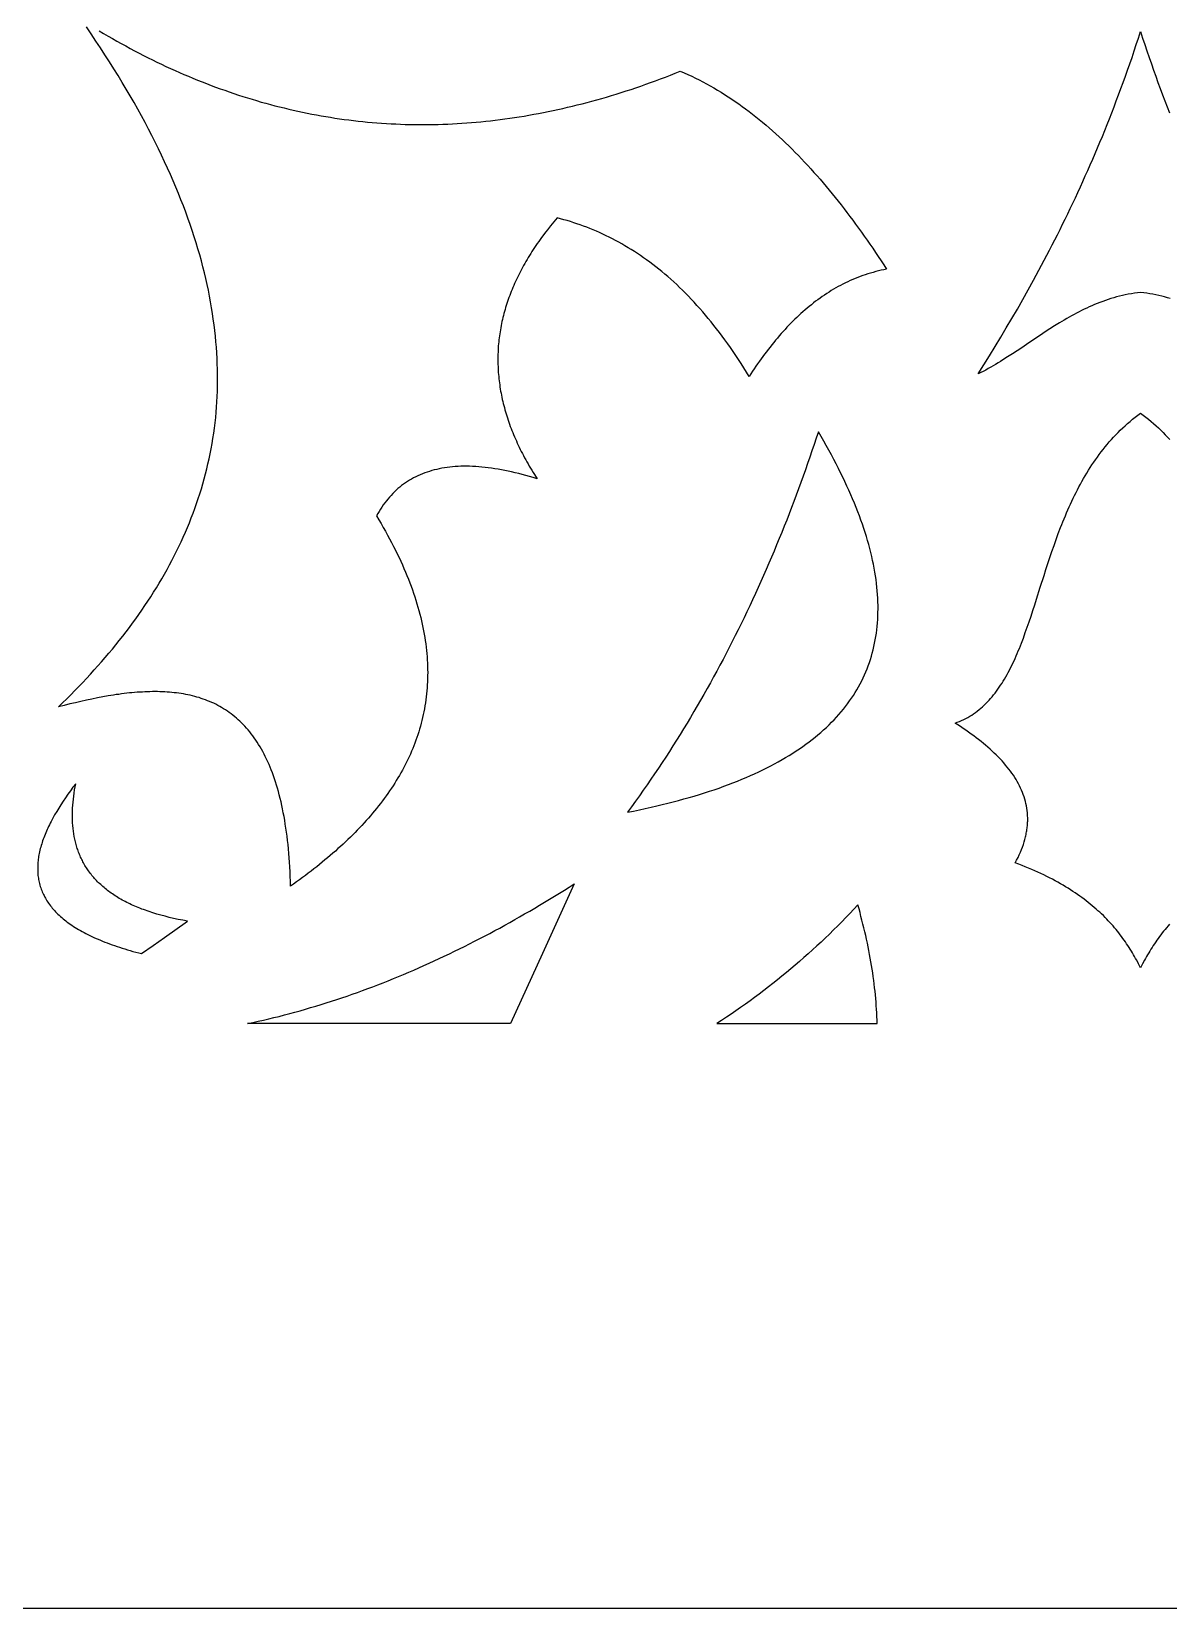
# Model space of a CAD drawing. Extents: x -4113 to -3113, y 1469 to 2469.
# Drawn here: x -3433.4 to -3316.8, y 1469.1 to 1630.8 of the extents above; entities that cross this region are included whole.
import ezdxf

# ---------------------------------------------------------------- set-up
doc = ezdxf.new("R2010")
doc.units = 0
doc.layers.add('PLAN_1', color=18, linetype='CONTINUOUS')

msp = doc.modelspace()

# ---------------------------------------------------------------- linework, layer by layer
at = {"layer": 'PLAN_1'}
for points in [[(-4113.04, 2469.07), (-3113.04, 2469.07), (-3113.04, 1469.07), (-4113.04, 1469.07)], [(-3372.3, 1550.75), (-3371.69, 1550.87), (-3371.09, 1551), (-3370.49, 1551.13), (-3369.9, 1551.26), (-3369.32, 1551.39), (-3368.75, 1551.53), (-3368.18, 1551.67), (-3367.62, 1551.81), (-3367.07, 1551.96), (-3366.53, 1552.11), (-3365.99, 1552.26), (-3365.46, 1552.41), (-3364.94, 1552.57), (-3364.43, 1552.73), (-3363.92, 1552.9), (-3363.42, 1553.06), (-3362.93, 1553.23), (-3362.45, 1553.41), (-3361.97, 1553.58), (-3361.51, 1553.76), (-3361.05, 1553.94), (-3360.59, 1554.13), (-3360.15, 1554.32), (-3359.71, 1554.51), (-3359.28, 1554.7), (-3358.85, 1554.9), (-3358.44, 1555.1), (-3358.03, 1555.3), (-3357.63, 1555.51), (-3357.23, 1555.71), (-3356.85, 1555.93), (-3356.47, 1556.14), (-3356.1, 1556.36), (-3355.73, 1556.58), (-3355.37, 1556.8), (-3355.02, 1557.03), (-3354.68, 1557.26), (-3354.35, 1557.49), (-3354.02, 1557.72), (-3353.7, 1557.96), (-3353.38, 1558.2), (-3353.08, 1558.44), (-3352.78, 1558.69), (-3352.49, 1558.94), (-3352.2, 1559.19), (-3351.92, 1559.45), (-3351.65, 1559.71), (-3351.39, 1559.97), (-3351.13, 1560.23), (-3350.89, 1560.5), (-3350.64, 1560.77), (-3350.41, 1561.04), (-3350.18, 1561.31), (-3349.96, 1561.59), (-3349.75, 1561.87), (-3349.54, 1562.16), (-3349.35, 1562.44), (-3349.15, 1562.73), (-3348.97, 1563.02), (-3348.79, 1563.32), (-3348.62, 1563.62), (-3348.46, 1563.92), (-3348.3, 1564.22), (-3348.15, 1564.53), (-3348.01, 1564.84), (-3347.88, 1565.15), (-3347.75, 1565.46), (-3347.63, 1565.78), (-3347.51, 1566.1), (-3347.4, 1566.42), (-3347.3, 1566.75), (-3347.21, 1567.08), (-3347.12, 1567.41), (-3347.04, 1567.74), (-3346.97, 1568.08), (-3346.91, 1568.42), (-3346.85, 1568.76), (-3346.79, 1569.11), (-3346.75, 1569.45), (-3346.71, 1569.8), (-3346.68, 1570.16), (-3346.65, 1570.51), (-3346.64, 1570.87), (-3346.63, 1571.23), (-3346.62, 1571.6), (-3346.62, 1571.96), (-3346.63, 1572.33), (-3346.65, 1572.71), (-3346.67, 1573.08), (-3346.7, 1573.46), (-3346.74, 1573.84), (-3346.78, 1574.22), (-3346.83, 1574.61), (-3346.89, 1575), (-3346.95, 1575.39), (-3347.02, 1575.78), (-3347.1, 1576.18), (-3347.18, 1576.58), (-3347.27, 1576.98), (-3347.37, 1577.38), (-3347.47, 1577.79), (-3347.58, 1578.2), (-3347.7, 1578.61), (-3347.82, 1579.03), (-3347.95, 1579.44), (-3348.09, 1579.86), (-3348.23, 1580.29), (-3348.38, 1580.71), (-3348.54, 1581.14), (-3348.7, 1581.57), (-3348.87, 1582.01), (-3349.05, 1582.44), (-3349.23, 1582.88), (-3349.42, 1583.32), (-3349.62, 1583.77), (-3349.82, 1584.21), (-3350.03, 1584.66), (-3350.24, 1585.11), (-3350.46, 1585.57), (-3350.69, 1586.02), (-3350.92, 1586.48), (-3351.16, 1586.94), (-3351.41, 1587.41), (-3351.67, 1587.88), (-3351.93, 1588.35), (-3352.19, 1588.82), (-3352.46, 1589.29), (-3352.74, 1589.77), (-3352.96, 1589.11), (-3353.18, 1588.46), (-3353.4, 1587.81), (-3353.62, 1587.16), (-3353.85, 1586.51), (-3354.07, 1585.86), (-3354.3, 1585.21), (-3354.54, 1584.56), (-3354.77, 1583.92), (-3355.01, 1583.27), (-3355.25, 1582.63), (-3355.5, 1581.99), (-3355.74, 1581.35), (-3355.99, 1580.71), (-3356.24, 1580.08), (-3356.5, 1579.44), (-3356.76, 1578.81), (-3357.02, 1578.17), (-3357.28, 1577.54), (-3357.55, 1576.91), (-3357.81, 1576.28), (-3358.09, 1575.66), (-3358.36, 1575.03), (-3358.64, 1574.41), (-3358.92, 1573.79), (-3359.2, 1573.17), (-3359.49, 1572.55), (-3359.78, 1571.93), (-3360.07, 1571.31), (-3360.36, 1570.7), (-3360.66, 1570.08), (-3360.96, 1569.47), (-3361.27, 1568.86), (-3361.57, 1568.25), (-3361.88, 1567.64), (-3362.2, 1567.04), (-3362.51, 1566.43), (-3362.83, 1565.83), (-3363.16, 1565.23), (-3363.48, 1564.63), (-3363.81, 1564.03), (-3364.14, 1563.44), (-3364.48, 1562.84), (-3364.82, 1562.25), (-3365.16, 1561.66), (-3365.51, 1561.07), (-3365.85, 1560.48), (-3366.21, 1559.9), (-3366.56, 1559.31), (-3366.92, 1558.73), (-3367.28, 1558.15), (-3367.65, 1557.57), (-3368.02, 1556.99), (-3368.39, 1556.41), (-3368.76, 1555.84), (-3369.14, 1555.27), (-3369.53, 1554.7), (-3369.91, 1554.13), (-3370.3, 1553.56), (-3370.7, 1553), (-3371.09, 1552.43), (-3371.49, 1551.87), (-3371.9, 1551.31)], [(-3428.89, 1553.67), (-3429.17, 1553.31), (-3429.44, 1552.95), (-3429.69, 1552.59), (-3429.94, 1552.23), (-3430.18, 1551.88), (-3430.41, 1551.52), (-3430.63, 1551.17), (-3430.84, 1550.83), (-3431.05, 1550.48), (-3431.24, 1550.14), (-3431.42, 1549.8), (-3431.5, 1549.63), (-3431.59, 1549.46), (-3431.67, 1549.29), (-3431.75, 1549.12), (-3431.82, 1548.96), (-3431.9, 1548.79), (-3431.97, 1548.63), (-3432.04, 1548.46), (-3432.1, 1548.3), (-3432.16, 1548.13), (-3432.22, 1547.97), (-3432.28, 1547.81), (-3432.33, 1547.65), (-3432.38, 1547.49), (-3432.43, 1547.33), (-3432.48, 1547.17), (-3432.52, 1547.01), (-3432.56, 1546.85), (-3432.59, 1546.69), (-3432.63, 1546.53), (-3432.66, 1546.38), (-3432.69, 1546.22), (-3432.71, 1546.07), (-3432.73, 1545.92), (-3432.75, 1545.76), (-3432.76, 1545.61), (-3432.78, 1545.46), (-3432.79, 1545.31), (-3432.79, 1545.16), (-3432.79, 1545.01), (-3432.79, 1544.86), (-3432.79, 1544.71), (-3432.78, 1544.56), (-3432.77, 1544.42), (-3432.76, 1544.27), (-3432.74, 1544.13), (-3432.72, 1543.98), (-3432.7, 1543.84), (-3432.67, 1543.7), (-3432.64, 1543.56), (-3432.6, 1543.42), (-3432.57, 1543.28), (-3432.53, 1543.14), (-3432.48, 1543), (-3432.43, 1542.86), (-3432.38, 1542.73), (-3432.33, 1542.59), (-3432.27, 1542.45), (-3432.21, 1542.32), (-3432.14, 1542.19), (-3432.07, 1542.05), (-3432, 1541.92), (-3431.93, 1541.79), (-3431.85, 1541.66), (-3431.76, 1541.53), (-3431.67, 1541.41), (-3431.58, 1541.28), (-3431.49, 1541.15), (-3431.39, 1541.03), (-3431.29, 1540.9), (-3431.18, 1540.78), (-3431.07, 1540.66), (-3430.96, 1540.54), (-3430.84, 1540.41), (-3430.72, 1540.29), (-3430.59, 1540.18), (-3430.46, 1540.06), (-3430.33, 1539.94), (-3430.19, 1539.82), (-3430.05, 1539.71), (-3429.91, 1539.6), (-3429.76, 1539.48), (-3429.6, 1539.37), (-3429.45, 1539.26), (-3429.28, 1539.15), (-3429.12, 1539.04), (-3428.95, 1538.93), (-3428.77, 1538.82), (-3428.6, 1538.72), (-3428.41, 1538.61), (-3428.23, 1538.51), (-3428.04, 1538.4), (-3427.84, 1538.3), (-3427.64, 1538.2), (-3427.44, 1538.1), (-3427.23, 1538), (-3427.02, 1537.9), (-3426.8, 1537.81), (-3426.58, 1537.71), (-3426.35, 1537.61), (-3426.13, 1537.52), (-3425.89, 1537.43), (-3425.65, 1537.34), (-3425.41, 1537.24), (-3425.16, 1537.15), (-3424.91, 1537.07), (-3424.65, 1536.98), (-3424.39, 1536.89), (-3424.13, 1536.81), (-3423.86, 1536.72), (-3423.58, 1536.64), (-3423.3, 1536.56), (-3423.02, 1536.47), (-3422.73, 1536.39), (-3422.43, 1536.32), (-3422.14, 1536.24), (-3420.96, 1537.07), (-3419.78, 1537.9), (-3417.43, 1539.58), (-3417.92, 1539.67), (-3418.39, 1539.76), (-3418.85, 1539.86), (-3419.3, 1539.96), (-3419.73, 1540.07), (-3420.16, 1540.19), (-3420.57, 1540.3), (-3420.98, 1540.43), (-3421.37, 1540.55), (-3421.56, 1540.62), (-3421.75, 1540.69), (-3421.94, 1540.76), (-3422.12, 1540.82), (-3422.3, 1540.9), (-3422.48, 1540.97), (-3422.65, 1541.04), (-3422.83, 1541.11), (-3423, 1541.19), (-3423.17, 1541.26), (-3423.33, 1541.34), (-3423.49, 1541.42), (-3423.65, 1541.5), (-3423.81, 1541.58), (-3423.97, 1541.66), (-3424.12, 1541.74), (-3424.27, 1541.83), (-3424.42, 1541.91), (-3424.56, 1542), (-3424.7, 1542.09), (-3424.84, 1542.18), (-3424.98, 1542.26), (-3425.12, 1542.36), (-3425.25, 1542.45), (-3425.38, 1542.54), (-3425.51, 1542.63), (-3425.63, 1542.73), (-3425.75, 1542.82), (-3425.88, 1542.92), (-3425.99, 1543.02), (-3426.11, 1543.12), (-3426.22, 1543.22), (-3426.33, 1543.32), (-3426.44, 1543.42), (-3426.55, 1543.52), (-3426.65, 1543.62), (-3426.75, 1543.73), (-3426.85, 1543.84), (-3426.95, 1543.94), (-3427.05, 1544.05), (-3427.14, 1544.16), (-3427.23, 1544.27), (-3427.32, 1544.38), (-3427.41, 1544.49), (-3427.49, 1544.6), (-3427.57, 1544.72), (-3427.65, 1544.83), (-3427.73, 1544.95), (-3427.8, 1545.06), (-3427.88, 1545.18), (-3427.95, 1545.3), (-3428.02, 1545.42), (-3428.09, 1545.54), (-3428.15, 1545.66), (-3428.21, 1545.78), (-3428.28, 1545.9), (-3428.33, 1546.02), (-3428.39, 1546.15), (-3428.45, 1546.27), (-3428.5, 1546.4), (-3428.55, 1546.53), (-3428.6, 1546.65), (-3428.65, 1546.78), (-3428.69, 1546.91), (-3428.73, 1547.04), (-3428.78, 1547.17), (-3428.82, 1547.3), (-3428.85, 1547.44), (-3428.89, 1547.57), (-3428.92, 1547.7), (-3428.98, 1547.97), (-3429.04, 1548.25), (-3429.09, 1548.53), (-3429.13, 1548.81), (-3429.16, 1549.09), (-3429.19, 1549.38), (-3429.21, 1549.66), (-3429.22, 1549.96), (-3429.23, 1550.25), (-3429.23, 1550.55), (-3429.22, 1550.85), (-3429.21, 1551.15), (-3429.19, 1551.46), (-3429.16, 1551.77), (-3429.13, 1552.08), (-3429.1, 1552.39), (-3429.05, 1552.71), (-3429.01, 1553.03), (-3428.95, 1553.35)], [(-3411.26, 1529.07), (-3410.72, 1529.18), (-3410.18, 1529.3), (-3409.64, 1529.43), (-3409.1, 1529.55), (-3408.56, 1529.68), (-3408.02, 1529.81), (-3407.48, 1529.95), (-3406.94, 1530.09), (-3406.41, 1530.24), (-3405.87, 1530.39), (-3405.33, 1530.54), (-3404.8, 1530.7), (-3404.26, 1530.86), (-3403.73, 1531.02), (-3403.2, 1531.19), (-3402.66, 1531.36), (-3402.13, 1531.53), (-3401.6, 1531.71), (-3401.07, 1531.89), (-3400.54, 1532.07), (-3400.01, 1532.26), (-3399.48, 1532.45), (-3398.95, 1532.65), (-3398.42, 1532.85), (-3397.9, 1533.05), (-3397.37, 1533.25), (-3396.84, 1533.46), (-3396.32, 1533.68), (-3395.79, 1533.89), (-3395.27, 1534.11), (-3394.75, 1534.33), (-3394.22, 1534.56), (-3393.7, 1534.79), (-3393.18, 1535.02), (-3392.66, 1535.25), (-3392.14, 1535.49), (-3391.62, 1535.73), (-3391.1, 1535.98), (-3390.58, 1536.23), (-3390.06, 1536.48), (-3389.54, 1536.73), (-3389.02, 1536.99), (-3388.51, 1537.25), (-3387.99, 1537.51), (-3387.47, 1537.78), (-3386.96, 1538.05), (-3386.44, 1538.32), (-3385.93, 1538.6), (-3385.42, 1538.87), (-3384.9, 1539.16), (-3384.39, 1539.44), (-3383.88, 1539.73), (-3383.37, 1540.02), (-3382.86, 1540.31), (-3382.34, 1540.61), (-3381.83, 1540.9), (-3381.32, 1541.2), (-3380.82, 1541.51), (-3380.31, 1541.82), (-3379.8, 1542.13), (-3379.29, 1542.44), (-3378.78, 1542.75), (-3378.28, 1543.07), (-3377.77, 1543.39), (-3381.04, 1536.24), (-3384.31, 1529.07)], [(-3346.72, 1529.07), (-3346.72, 1529.43), (-3346.74, 1529.8), (-3346.75, 1530.16), (-3346.77, 1530.53), (-3346.8, 1530.89), (-3346.83, 1531.26), (-3346.86, 1531.63), (-3346.89, 1532), (-3346.93, 1532.38), (-3346.97, 1532.75), (-3347.01, 1533.13), (-3347.06, 1533.5), (-3347.11, 1533.88), (-3347.17, 1534.26), (-3347.23, 1534.64), (-3347.29, 1535.02), (-3347.35, 1535.4), (-3347.42, 1535.78), (-3347.49, 1536.16), (-3347.57, 1536.55), (-3347.64, 1536.94), (-3347.72, 1537.32), (-3347.81, 1537.71), (-3347.89, 1538.1), (-3347.98, 1538.49), (-3348.07, 1538.88), (-3348.17, 1539.27), (-3348.27, 1539.67), (-3348.37, 1540.06), (-3348.47, 1540.46), (-3348.57, 1540.85), (-3348.68, 1541.25), (-3349.09, 1540.81), (-3349.5, 1540.37), (-3349.92, 1539.94), (-3350.34, 1539.52), (-3350.76, 1539.09), (-3351.18, 1538.67), (-3351.61, 1538.25), (-3352.04, 1537.84), (-3352.47, 1537.43), (-3352.9, 1537.03), (-3353.34, 1536.63), (-3353.78, 1536.23), (-3354.22, 1535.83), (-3354.67, 1535.44), (-3355.12, 1535.06), (-3355.57, 1534.68), (-3356.02, 1534.3), (-3356.48, 1533.92), (-3356.94, 1533.55), (-3357.4, 1533.18), (-3357.86, 1532.82), (-3358.33, 1532.46), (-3358.8, 1532.1), (-3359.28, 1531.75), (-3359.75, 1531.4), (-3360.23, 1531.06), (-3360.71, 1530.72), (-3361.2, 1530.38), (-3361.68, 1530.05), (-3362.17, 1529.72), (-3362.67, 1529.39), (-3363.16, 1529.07)]]:
    msp.add_lwpolyline(points, close=True, dxfattribs=at)
for points in [[(-3426.49, 1630.91), (-3426.04, 1630.64), (-3425.58, 1630.37), (-3425.13, 1630.11), (-3424.67, 1629.85), (-3424.22, 1629.6), (-3423.76, 1629.35), (-3423.3, 1629.1), (-3422.85, 1628.86), (-3422.39, 1628.62), (-3421.93, 1628.38), (-3421.47, 1628.15), (-3421.01, 1627.92), (-3420.56, 1627.7), (-3420.1, 1627.48), (-3419.64, 1627.26), (-3419.18, 1627.05), (-3418.71, 1626.84), (-3418.25, 1626.63), (-3417.79, 1626.43), (-3417.33, 1626.24), (-3416.87, 1626.04), (-3416.4, 1625.85), (-3415.94, 1625.67), (-3415.48, 1625.49), (-3415.01, 1625.31), (-3414.55, 1625.13), (-3414.08, 1624.96), (-3413.61, 1624.8), (-3413.15, 1624.63), (-3412.68, 1624.48), (-3412.21, 1624.32), (-3411.75, 1624.17), (-3411.28, 1624.02), (-3410.81, 1623.88), (-3410.34, 1623.74), (-3409.87, 1623.6), (-3409.4, 1623.47), (-3408.93, 1623.35), (-3408.46, 1623.22), (-3407.99, 1623.1), (-3407.52, 1622.99), (-3407.05, 1622.87), (-3406.58, 1622.76), (-3406.1, 1622.66), (-3405.63, 1622.56), (-3405.16, 1622.46), (-3404.68, 1622.37), (-3404.21, 1622.28), (-3403.73, 1622.19), (-3403.26, 1622.11), (-3402.78, 1622.03), (-3402.31, 1621.96), (-3401.83, 1621.89), (-3401.35, 1621.82), (-3400.88, 1621.76), (-3400.4, 1621.7), (-3399.92, 1621.65), (-3399.44, 1621.6), (-3398.96, 1621.55), (-3398.48, 1621.51), (-3398, 1621.47), (-3397.52, 1621.43), (-3397.04, 1621.4), (-3396.56, 1621.37), (-3396.08, 1621.35), (-3395.6, 1621.33), (-3395.11, 1621.31), (-3394.63, 1621.3), (-3394.15, 1621.29), (-3393.66, 1621.29), (-3393.18, 1621.29), (-3392.7, 1621.29), (-3392.21, 1621.3), (-3391.73, 1621.31), (-3391.24, 1621.32), (-3390.75, 1621.34), (-3390.27, 1621.37), (-3389.78, 1621.39), (-3389.29, 1621.42), (-3388.8, 1621.46), (-3388.31, 1621.49), (-3387.83, 1621.53), (-3387.34, 1621.58), (-3386.85, 1621.63), (-3386.36, 1621.68), (-3385.87, 1621.74), (-3385.37, 1621.8), (-3384.88, 1621.87), (-3384.39, 1621.93), (-3383.9, 1622.01), (-3383.41, 1622.08), (-3382.91, 1622.16), (-3382.42, 1622.25), (-3381.92, 1622.34), (-3381.43, 1622.43), (-3380.93, 1622.52), (-3380.44, 1622.62), (-3379.94, 1622.72), (-3379.45, 1622.83), (-3378.95, 1622.94), (-3378.45, 1623.06), (-3377.96, 1623.18), (-3377.46, 1623.3), (-3376.96, 1623.43), (-3376.46, 1623.56), (-3375.96, 1623.69), (-3375.46, 1623.83), (-3374.96, 1623.97), (-3374.46, 1624.11), (-3373.96, 1624.26), (-3373.46, 1624.42), (-3372.96, 1624.57), (-3372.45, 1624.74), (-3371.95, 1624.9), (-3371.45, 1625.07), (-3370.94, 1625.24), (-3370.44, 1625.42), (-3369.94, 1625.6), (-3369.43, 1625.78), (-3368.92, 1625.97), (-3368.42, 1626.16), (-3367.91, 1626.36), (-3367.41, 1626.56), (-3366.9, 1626.76), (-3366.51, 1626.59), (-3366.12, 1626.42), (-3365.73, 1626.24), (-3365.35, 1626.05), (-3364.97, 1625.86), (-3364.59, 1625.66), (-3364.21, 1625.46), (-3363.83, 1625.25), (-3363.46, 1625.04), (-3363.09, 1624.82), (-3362.72, 1624.6), (-3362.35, 1624.37), (-3361.99, 1624.13), (-3361.63, 1623.9), (-3361.27, 1623.65), (-3360.91, 1623.4), (-3360.55, 1623.15), (-3360.2, 1622.89), (-3359.85, 1622.62), (-3359.5, 1622.35), (-3359.15, 1622.08), (-3358.8, 1621.8), (-3358.46, 1621.52), (-3358.11, 1621.23), (-3357.77, 1620.94), (-3357.43, 1620.64), (-3357.1, 1620.34), (-3356.76, 1620.03), (-3356.43, 1619.72), (-3356.1, 1619.4), (-3355.77, 1619.09), (-3355.44, 1618.76), (-3355.11, 1618.43), (-3354.79, 1618.1), (-3354.47, 1617.77), (-3354.15, 1617.43), (-3353.83, 1617.08), (-3353.51, 1616.73), (-3353.19, 1616.38), (-3352.88, 1616.03), (-3352.56, 1615.67), (-3352.25, 1615.3), (-3351.94, 1614.94), (-3351.63, 1614.56), (-3351.33, 1614.19), (-3351.02, 1613.81), (-3350.72, 1613.43), (-3350.41, 1613.05), (-3350.11, 1612.66), (-3349.81, 1612.27), (-3349.51, 1611.87), (-3349.22, 1611.47), (-3348.92, 1611.07), (-3348.63, 1610.67), (-3348.33, 1610.26), (-3348.04, 1609.85), (-3347.75, 1609.43), (-3347.46, 1609.02), (-3347.17, 1608.6), (-3346.88, 1608.17), (-3346.6, 1607.75), (-3346.31, 1607.32), (-3346.03, 1606.89), (-3345.74, 1606.46), (-3346.03, 1606.4), (-3346.3, 1606.34), (-3346.58, 1606.28), (-3346.86, 1606.21), (-3347.13, 1606.13), (-3347.4, 1606.05), (-3347.66, 1605.97), (-3347.93, 1605.88), (-3348.19, 1605.79), (-3348.45, 1605.7), (-3348.71, 1605.6), (-3348.97, 1605.5), (-3349.22, 1605.39), (-3349.47, 1605.28), (-3349.73, 1605.16), (-3349.97, 1605.04), (-3350.22, 1604.92), (-3350.46, 1604.79), (-3350.71, 1604.66), (-3350.95, 1604.53), (-3351.18, 1604.39), (-3351.42, 1604.25), (-3351.65, 1604.1), (-3351.89, 1603.96), (-3352.12, 1603.8), (-3352.34, 1603.65), (-3352.57, 1603.49), (-3352.8, 1603.32), (-3353.02, 1603.16), (-3353.24, 1602.99), (-3353.46, 1602.81), (-3353.68, 1602.64), (-3353.89, 1602.46), (-3354.11, 1602.27), (-3354.32, 1602.09), (-3354.53, 1601.9), (-3354.74, 1601.71), (-3354.95, 1601.51), (-3355.16, 1601.31), (-3355.36, 1601.11), (-3355.56, 1600.91), (-3355.76, 1600.7), (-3355.96, 1600.49), (-3356.16, 1600.27), (-3356.36, 1600.06), (-3356.56, 1599.84), (-3356.75, 1599.62), (-3356.94, 1599.39), (-3357.13, 1599.16), (-3357.32, 1598.94), (-3357.51, 1598.7), (-3357.7, 1598.47), (-3357.88, 1598.23), (-3358.07, 1597.99), (-3358.25, 1597.75), (-3358.43, 1597.5), (-3358.62, 1597.26), (-3358.79, 1597.01), (-3358.97, 1596.75), (-3359.15, 1596.5), (-3359.33, 1596.24), (-3359.5, 1595.99), (-3359.68, 1595.72), (-3359.85, 1595.46), (-3360.12, 1595.9), (-3360.39, 1596.34), (-3360.66, 1596.77), (-3360.93, 1597.19), (-3361.21, 1597.6), (-3361.48, 1598.01), (-3361.76, 1598.41), (-3362.04, 1598.81), (-3362.32, 1599.2), (-3362.6, 1599.58), (-3362.88, 1599.96), (-3363.17, 1600.33), (-3363.45, 1600.69), (-3363.74, 1601.05), (-3364.03, 1601.4), (-3364.31, 1601.75), (-3364.6, 1602.08), (-3364.9, 1602.42), (-3365.19, 1602.74), (-3365.48, 1603.07), (-3365.78, 1603.38), (-3366.07, 1603.69), (-3366.37, 1603.99), (-3366.67, 1604.29), (-3366.97, 1604.58), (-3367.27, 1604.87), (-3367.57, 1605.15), (-3367.88, 1605.42), (-3368.18, 1605.69), (-3368.49, 1605.95), (-3368.79, 1606.21), (-3369.1, 1606.46), (-3369.41, 1606.7), (-3369.72, 1606.94), (-3370.03, 1607.18), (-3370.35, 1607.41), (-3370.66, 1607.63), (-3370.98, 1607.85), (-3371.29, 1608.06), (-3371.61, 1608.27), (-3371.93, 1608.47), (-3372.25, 1608.66), (-3372.57, 1608.86), (-3372.89, 1609.04), (-3373.21, 1609.22), (-3373.53, 1609.4), (-3373.86, 1609.57), (-3374.18, 1609.73), (-3374.51, 1609.89), (-3374.84, 1610.05), (-3375.17, 1610.2), (-3375.5, 1610.34), (-3375.83, 1610.48), (-3376.16, 1610.62), (-3376.49, 1610.75), (-3376.83, 1610.88), (-3377.16, 1611), (-3377.5, 1611.11), (-3377.83, 1611.22), (-3378.17, 1611.33), (-3378.51, 1611.43), (-3378.85, 1611.53), (-3379.19, 1611.62), (-3379.53, 1611.71), (-3379.87, 1611.31), (-3380.2, 1610.9), (-3380.52, 1610.5), (-3380.68, 1610.3), (-3380.83, 1610.1), (-3380.98, 1609.89), (-3381.13, 1609.69), (-3381.28, 1609.49), (-3381.42, 1609.29), (-3381.56, 1609.08), (-3381.7, 1608.88), (-3381.84, 1608.68), (-3381.98, 1608.47), (-3382.11, 1608.27), (-3382.24, 1608.07), (-3382.36, 1607.86), (-3382.49, 1607.66), (-3382.61, 1607.45), (-3382.73, 1607.25), (-3382.85, 1607.05), (-3382.96, 1606.84), (-3383.07, 1606.64), (-3383.18, 1606.43), (-3383.29, 1606.23), (-3383.4, 1606.02), (-3383.5, 1605.82), (-3383.6, 1605.61), (-3383.7, 1605.41), (-3383.79, 1605.2), (-3383.89, 1605), (-3383.98, 1604.79), (-3384.06, 1604.59), (-3384.15, 1604.38), (-3384.23, 1604.18), (-3384.31, 1603.97), (-3384.39, 1603.76), (-3384.47, 1603.56), (-3384.54, 1603.35), (-3384.61, 1603.15), (-3384.68, 1602.94), (-3384.75, 1602.73), (-3384.81, 1602.53), (-3384.87, 1602.32), (-3384.93, 1602.11), (-3384.99, 1601.91), (-3385.04, 1601.7), (-3385.09, 1601.49), (-3385.14, 1601.28), (-3385.19, 1601.08), (-3385.23, 1600.87), (-3385.27, 1600.66), (-3385.31, 1600.45), (-3385.35, 1600.24), (-3385.38, 1600.04), (-3385.42, 1599.83), (-3385.45, 1599.62), (-3385.47, 1599.41), (-3385.5, 1599.2), (-3385.52, 1598.99), (-3385.54, 1598.78), (-3385.56, 1598.58), (-3385.57, 1598.37), (-3385.58, 1598.16), (-3385.59, 1597.95), (-3385.6, 1597.74), (-3385.61, 1597.53), (-3385.61, 1597.32), (-3385.61, 1597.11), (-3385.61, 1596.9), (-3385.6, 1596.69), (-3385.59, 1596.48), (-3385.59, 1596.27), (-3385.57, 1596.06), (-3385.56, 1595.85), (-3385.54, 1595.64), (-3385.52, 1595.43), (-3385.5, 1595.22), (-3385.48, 1595), (-3385.45, 1594.79), (-3385.42, 1594.58), (-3385.39, 1594.37), (-3385.36, 1594.16), (-3385.32, 1593.95), (-3385.28, 1593.74), (-3385.24, 1593.52), (-3385.2, 1593.31), (-3385.15, 1593.1), (-3385.1, 1592.89), (-3385.05, 1592.68), (-3385, 1592.46), (-3384.94, 1592.25), (-3384.88, 1592.04), (-3384.82, 1591.83), (-3384.76, 1591.61), (-3384.69, 1591.4), (-3384.62, 1591.19), (-3384.55, 1590.97), (-3384.48, 1590.76), (-3384.41, 1590.55), (-3384.33, 1590.33), (-3384.25, 1590.12), (-3384.17, 1589.9), (-3384.08, 1589.69), (-3383.99, 1589.48), (-3383.9, 1589.26), (-3383.81, 1589.05), (-3383.71, 1588.83), (-3383.62, 1588.62), (-3383.52, 1588.4), (-3383.42, 1588.19), (-3383.31, 1587.97), (-3383.2, 1587.76), (-3383.09, 1587.54), (-3382.98, 1587.33), (-3382.87, 1587.11), (-3382.75, 1586.9), (-3382.63, 1586.68), (-3382.51, 1586.47), (-3382.39, 1586.25), (-3382.26, 1586.04), (-3382.13, 1585.82), (-3382, 1585.6), (-3381.86, 1585.39), (-3381.59, 1584.95), (-3381.97, 1585.07), (-3382.35, 1585.18), (-3382.73, 1585.29), (-3383.1, 1585.39), (-3383.47, 1585.48), (-3383.83, 1585.57), (-3384.19, 1585.66), (-3384.55, 1585.73), (-3384.9, 1585.81), (-3385.24, 1585.87), (-3385.59, 1585.93), (-3385.93, 1585.99), (-3386.26, 1586.04), (-3386.59, 1586.08), (-3386.92, 1586.12), (-3387.25, 1586.16), (-3387.56, 1586.18), (-3387.88, 1586.2), (-3388.19, 1586.22), (-3388.5, 1586.23), (-3388.8, 1586.24), (-3389.1, 1586.23), (-3389.4, 1586.23), (-3389.69, 1586.22), (-3389.97, 1586.2), (-3390.26, 1586.18), (-3390.54, 1586.15), (-3390.81, 1586.11), (-3391.08, 1586.07), (-3391.35, 1586.03), (-3391.61, 1585.98), (-3391.87, 1585.92), (-3392.13, 1585.86), (-3392.38, 1585.79), (-3392.63, 1585.71), (-3392.87, 1585.63), (-3393.11, 1585.55), (-3393.34, 1585.46), (-3393.57, 1585.36), (-3393.8, 1585.26), (-3394.02, 1585.15), (-3394.24, 1585.04), (-3394.46, 1584.92), (-3394.67, 1584.8), (-3394.88, 1584.67), (-3395.08, 1584.53), (-3395.28, 1584.39), (-3395.47, 1584.25), (-3395.66, 1584.09), (-3395.85, 1583.94), (-3396.03, 1583.77), (-3396.21, 1583.6), (-3396.39, 1583.43), (-3396.56, 1583.25), (-3396.72, 1583.06), (-3396.89, 1582.87), (-3397.04, 1582.68), (-3397.2, 1582.47), (-3397.35, 1582.27), (-3397.5, 1582.05), (-3397.64, 1581.83), (-3397.78, 1581.61), (-3397.91, 1581.38), (-3398.04, 1581.14), (-3397.8, 1580.75), (-3397.57, 1580.35), (-3397.35, 1579.96), (-3397.13, 1579.57), (-3396.91, 1579.18), (-3396.7, 1578.79), (-3396.5, 1578.41), (-3396.3, 1578.02), (-3396.11, 1577.64), (-3395.92, 1577.26), (-3395.74, 1576.88), (-3395.57, 1576.51), (-3395.4, 1576.13), (-3395.24, 1575.76), (-3395.08, 1575.39), (-3394.93, 1575.02), (-3394.78, 1574.66), (-3394.64, 1574.29), (-3394.5, 1573.93), (-3394.37, 1573.57), (-3394.25, 1573.21), (-3394.13, 1572.85), (-3394.01, 1572.49), (-3393.9, 1572.14), (-3393.8, 1571.78), (-3393.7, 1571.43), (-3393.61, 1571.08), (-3393.52, 1570.74), (-3393.44, 1570.39), (-3393.36, 1570.04), (-3393.29, 1569.7), (-3393.22, 1569.36), (-3393.16, 1569.02), (-3393.1, 1568.68), (-3393.05, 1568.35), (-3393, 1568.01), (-3392.96, 1567.68), (-3392.92, 1567.35), (-3392.89, 1567.02), (-3392.87, 1566.69), (-3392.84, 1566.37), (-3392.83, 1566.04), (-3392.81, 1565.72), (-3392.81, 1565.4), (-3392.8, 1565.08), (-3392.81, 1564.76), (-3392.81, 1564.44), (-3392.82, 1564.13), (-3392.84, 1563.81), (-3392.86, 1563.5), (-3392.89, 1563.19), (-3392.92, 1562.88), (-3392.95, 1562.57), (-3392.99, 1562.27), (-3393.04, 1561.96), (-3393.08, 1561.66), (-3393.14, 1561.36), (-3393.2, 1561.05), (-3393.26, 1560.76), (-3393.32, 1560.46), (-3393.39, 1560.16), (-3393.47, 1559.87), (-3393.55, 1559.57), (-3393.63, 1559.28), (-3393.72, 1558.99), (-3393.81, 1558.7), (-3393.91, 1558.42), (-3394.01, 1558.13), (-3394.12, 1557.84), (-3394.23, 1557.56), (-3394.34, 1557.28), (-3394.46, 1557), (-3394.58, 1556.72), (-3394.71, 1556.44), (-3394.84, 1556.16), (-3394.97, 1555.89), (-3395.11, 1555.61), (-3395.25, 1555.34), (-3395.4, 1555.07), (-3395.54, 1554.8), (-3395.7, 1554.53), (-3395.86, 1554.26), (-3396.02, 1553.99), (-3396.18, 1553.73), (-3396.35, 1553.46), (-3396.52, 1553.2), (-3396.7, 1552.94), (-3396.88, 1552.68), (-3397.07, 1552.42), (-3397.25, 1552.16), (-3397.44, 1551.91), (-3397.64, 1551.65), (-3397.84, 1551.4), (-3398.04, 1551.14), (-3398.25, 1550.89), (-3398.45, 1550.64), (-3398.67, 1550.39), (-3398.88, 1550.14), (-3399.1, 1549.89), (-3399.33, 1549.65), (-3399.55, 1549.4), (-3399.78, 1549.16), (-3400.02, 1548.91), (-3400.25, 1548.67), (-3400.49, 1548.43), (-3400.73, 1548.19), (-3400.98, 1547.95), (-3401.23, 1547.71), (-3401.48, 1547.48), (-3401.74, 1547.24), (-3402, 1547.01), (-3402.26, 1546.77), (-3402.53, 1546.54), (-3402.79, 1546.31), (-3403.06, 1546.08), (-3403.34, 1545.85), (-3403.62, 1545.62), (-3403.9, 1545.39), (-3404.18, 1545.16), (-3404.47, 1544.94), (-3404.75, 1544.71), (-3405.05, 1544.49), (-3405.34, 1544.26), (-3405.64, 1544.04), (-3405.94, 1543.82), (-3406.24, 1543.6), (-3406.55, 1543.38), (-3406.86, 1543.16), (-3406.87, 1543.67), (-3406.89, 1544.16), (-3406.91, 1544.65), (-3406.94, 1545.14), (-3406.97, 1545.61), (-3407, 1546.07), (-3407.04, 1546.53), (-3407.08, 1546.98), (-3407.12, 1547.43), (-3407.17, 1547.86), (-3407.22, 1548.29), (-3407.28, 1548.71), (-3407.34, 1549.12), (-3407.4, 1549.53), (-3407.46, 1549.93), (-3407.53, 1550.32), (-3407.61, 1550.7), (-3407.68, 1551.08), (-3407.76, 1551.45), (-3407.84, 1551.82), (-3407.93, 1552.17), (-3408.02, 1552.52), (-3408.11, 1552.86), (-3408.2, 1553.2), (-3408.3, 1553.53), (-3408.4, 1553.85), (-3408.51, 1554.17), (-3408.61, 1554.48), (-3408.72, 1554.78), (-3408.84, 1555.08), (-3408.95, 1555.37), (-3409.07, 1555.65), (-3409.2, 1555.93), (-3409.32, 1556.2), (-3409.45, 1556.46), (-3409.58, 1556.72), (-3409.72, 1556.98), (-3409.85, 1557.22), (-3409.99, 1557.46), (-3410.14, 1557.7), (-3410.28, 1557.93), (-3410.43, 1558.15), (-3410.58, 1558.37), (-3410.73, 1558.58), (-3410.89, 1558.79), (-3411.05, 1558.99), (-3411.21, 1559.19), (-3411.37, 1559.37), (-3411.54, 1559.56), (-3411.71, 1559.74), (-3411.88, 1559.91), (-3412.06, 1560.08), (-3412.23, 1560.24), (-3412.41, 1560.4), (-3412.59, 1560.55), (-3412.78, 1560.7), (-3412.96, 1560.85), (-3413.15, 1560.98), (-3413.34, 1561.12), (-3413.54, 1561.25), (-3413.73, 1561.37), (-3413.93, 1561.49), (-3414.13, 1561.6), (-3414.33, 1561.71), (-3414.54, 1561.82), (-3414.74, 1561.92), (-3414.95, 1562.01), (-3415.16, 1562.1), (-3415.37, 1562.19), (-3415.59, 1562.27), (-3415.81, 1562.35), (-3416.02, 1562.43), (-3416.24, 1562.5), (-3416.47, 1562.56), (-3416.69, 1562.63), (-3416.92, 1562.68), (-3417.15, 1562.74), (-3417.38, 1562.79), (-3417.61, 1562.83), (-3417.84, 1562.88), (-3418.08, 1562.92), (-3418.31, 1562.95), (-3418.55, 1562.98), (-3418.79, 1563.01), (-3419.04, 1563.04), (-3419.28, 1563.06), (-3419.53, 1563.08), (-3419.77, 1563.09), (-3420.02, 1563.1), (-3420.27, 1563.11), (-3420.52, 1563.12), (-3420.78, 1563.12), (-3421.03, 1563.12), (-3421.29, 1563.11), (-3421.54, 1563.1), (-3421.8, 1563.09), (-3422.06, 1563.08), (-3422.32, 1563.07), (-3422.59, 1563.05), (-3422.85, 1563.03), (-3423.12, 1563), (-3423.38, 1562.98), (-3423.65, 1562.95), (-3423.92, 1562.91), (-3424.19, 1562.88), (-3424.46, 1562.84), (-3424.73, 1562.81), (-3425, 1562.77), (-3425.55, 1562.68), (-3426.11, 1562.58), (-3426.67, 1562.47), (-3427.23, 1562.36), (-3427.79, 1562.24), (-3428.36, 1562.12), (-3428.93, 1561.98), (-3429.5, 1561.85), (-3430.08, 1561.7), (-3430.66, 1561.55), (-3430.23, 1561.97), (-3429.81, 1562.38), (-3429.39, 1562.8), (-3428.98, 1563.22), (-3428.57, 1563.64), (-3428.17, 1564.06), (-3427.77, 1564.48), (-3427.38, 1564.91), (-3426.99, 1565.34), (-3426.61, 1565.76), (-3426.23, 1566.19), (-3425.86, 1566.63), (-3425.49, 1567.06), (-3425.13, 1567.49), (-3424.77, 1567.93), (-3424.42, 1568.37), (-3424.07, 1568.81), (-3423.73, 1569.25), (-3423.39, 1569.7), (-3423.06, 1570.14), (-3422.74, 1570.59), (-3422.42, 1571.04), (-3422.1, 1571.49), (-3421.8, 1571.94), (-3421.49, 1572.4), (-3421.19, 1572.86), (-3420.9, 1573.32), (-3420.62, 1573.78), (-3420.34, 1574.24), (-3420.06, 1574.7), (-3419.79, 1575.17), (-3419.53, 1575.64), (-3419.27, 1576.11), (-3419.02, 1576.58), (-3418.78, 1577.06), (-3418.54, 1577.53), (-3418.31, 1578.01), (-3418.08, 1578.49), (-3417.86, 1578.98), (-3417.64, 1579.46), (-3417.44, 1579.95), (-3417.24, 1580.44), (-3417.04, 1580.93), (-3416.85, 1581.42), (-3416.67, 1581.92), (-3416.49, 1582.42), (-3416.32, 1582.92), (-3416.16, 1583.42), (-3416.01, 1583.92), (-3415.86, 1584.43), (-3415.71, 1584.94), (-3415.58, 1585.45), (-3415.45, 1585.96), (-3415.33, 1586.48), (-3415.21, 1587), (-3415.1, 1587.52), (-3415, 1588.04), (-3414.91, 1588.57), (-3414.82, 1589.09), (-3414.74, 1589.62), (-3414.67, 1590.16), (-3414.6, 1590.69), (-3414.54, 1591.23), (-3414.49, 1591.77), (-3414.45, 1592.31), (-3414.41, 1592.86), (-3414.38, 1593.4), (-3414.36, 1593.95), (-3414.35, 1594.5), (-3414.34, 1595.06), (-3414.34, 1595.62), (-3414.35, 1596.18), (-3414.37, 1596.74), (-3414.39, 1597.3), (-3414.42, 1597.87), (-3414.46, 1598.44), (-3414.51, 1599.01), (-3414.56, 1599.59), (-3414.63, 1600.17), (-3414.7, 1600.75), (-3414.78, 1601.33), (-3414.86, 1601.92), (-3414.96, 1602.5), (-3415.06, 1603.1), (-3415.17, 1603.69), (-3415.29, 1604.29), (-3415.42, 1604.89), (-3415.56, 1605.49), (-3415.7, 1606.09), (-3415.85, 1606.7), (-3416.01, 1607.31), (-3416.18, 1607.93), (-3416.36, 1608.54), (-3416.55, 1609.16), (-3416.74, 1609.78), (-3416.95, 1610.41), (-3417.16, 1611.04), (-3417.38, 1611.67), (-3417.61, 1612.3), (-3417.85, 1612.94), (-3418.1, 1613.58), (-3418.36, 1614.22), (-3418.62, 1614.87), (-3418.9, 1615.52), (-3419.18, 1616.17), (-3419.48, 1616.82), (-3419.78, 1617.48), (-3420.09, 1618.14), (-3420.41, 1618.81), (-3420.74, 1619.47), (-3421.08, 1620.15), (-3421.43, 1620.82), (-3421.78, 1621.5), (-3422.15, 1622.18), (-3422.53, 1622.86), (-3422.91, 1623.54), (-3423.31, 1624.23), (-3423.72, 1624.93), (-3424.13, 1625.62), (-3424.55, 1626.32), (-3424.99, 1627.02), (-3425.43, 1627.73), (-3425.89, 1628.44), (-3426.35, 1629.15), (-3426.82, 1629.86), (-3427.31, 1630.58), (-3427.8, 1631.31)], [(-3316.67, 1603.43), (-3316.95, 1603.52), (-3317.25, 1603.6), (-3317.54, 1603.68), (-3317.84, 1603.75), (-3318.14, 1603.82), (-3318.45, 1603.88), (-3318.76, 1603.94), (-3319.07, 1603.99), (-3319.38, 1604.03), (-3319.7, 1604.07), (-3320.02, 1604.03), (-3320.34, 1603.99), (-3320.65, 1603.94), (-3320.96, 1603.88), (-3321.27, 1603.82), (-3321.57, 1603.75), (-3321.87, 1603.68), (-3322.16, 1603.6), (-3322.45, 1603.52), (-3322.74, 1603.43), (-3323.03, 1603.34), (-3323.31, 1603.24), (-3323.59, 1603.15), (-3323.87, 1603.04), (-3324.15, 1602.93), (-3324.42, 1602.82), (-3324.69, 1602.71), (-3324.96, 1602.59), (-3325.22, 1602.47), (-3325.49, 1602.34), (-3325.75, 1602.21), (-3326.01, 1602.08), (-3326.26, 1601.95), (-3326.52, 1601.81), (-3326.78, 1601.67), (-3327.03, 1601.53), (-3327.28, 1601.39), (-3327.53, 1601.24), (-3327.78, 1601.09), (-3328.02, 1600.94), (-3328.52, 1600.64), (-3329, 1600.33), (-3329.49, 1600.01), (-3329.97, 1599.69), (-3330.45, 1599.37), (-3331.41, 1598.72), (-3331.89, 1598.4), (-3332.37, 1598.08), (-3332.85, 1597.76), (-3333.34, 1597.45), (-3333.82, 1597.14), (-3334.07, 1596.98), (-3334.32, 1596.83), (-3334.57, 1596.68), (-3334.81, 1596.54), (-3335.07, 1596.39), (-3335.32, 1596.25), (-3335.57, 1596.11), (-3335.83, 1595.97), (-3336.08, 1595.84), (-3336.34, 1595.71), (-3335.76, 1596.64), (-3335.19, 1597.57), (-3334.61, 1598.52), (-3334.04, 1599.47), (-3333.47, 1600.42), (-3332.91, 1601.39), (-3332.34, 1602.36), (-3331.78, 1603.35), (-3331.23, 1604.34), (-3330.67, 1605.34), (-3330.4, 1605.85), (-3330.12, 1606.36), (-3329.85, 1606.87), (-3329.58, 1607.38), (-3329.31, 1607.9), (-3329.04, 1608.42), (-3328.77, 1608.94), (-3328.5, 1609.46), (-3328.23, 1609.99), (-3327.96, 1610.52), (-3327.7, 1611.06), (-3327.44, 1611.6), (-3327.17, 1612.14), (-3326.91, 1612.68), (-3326.65, 1613.23), (-3326.39, 1613.78), (-3326.13, 1614.33), (-3325.88, 1614.89), (-3325.62, 1615.45), (-3325.37, 1616.02), (-3325.11, 1616.59), (-3324.86, 1617.16), (-3324.61, 1617.74), (-3324.36, 1618.32), (-3324.12, 1618.9), (-3323.87, 1619.49), (-3323.62, 1620.08), (-3323.38, 1620.68), (-3323.14, 1621.28), (-3322.9, 1621.88), (-3322.66, 1622.49), (-3322.42, 1623.11), (-3322.19, 1623.73), (-3321.95, 1624.35), (-3321.72, 1624.98), (-3321.49, 1625.61), (-3321.26, 1626.24), (-3321.03, 1626.88), (-3320.81, 1627.53), (-3320.58, 1628.18), (-3320.36, 1628.84), (-3320.14, 1629.5), (-3319.92, 1630.16), (-3319.7, 1630.83), (-3319.49, 1630.16), (-3319.27, 1629.5), (-3319.05, 1628.84), (-3318.83, 1628.18), (-3318.6, 1627.53), (-3318.38, 1626.88), (-3318.15, 1626.24), (-3317.92, 1625.61), (-3317.69, 1624.98), (-3317.46, 1624.35), (-3317.22, 1623.73), (-3316.99, 1623.11), (-3316.75, 1622.49)], [(-3316.73, 1539.26), (-3316.88, 1539.08), (-3317.04, 1538.9), (-3317.19, 1538.72), (-3317.34, 1538.54), (-3317.48, 1538.36), (-3317.62, 1538.18), (-3317.76, 1537.99), (-3317.89, 1537.81), (-3318.02, 1537.63), (-3318.15, 1537.44), (-3318.28, 1537.26), (-3318.4, 1537.07), (-3318.52, 1536.88), (-3318.64, 1536.7), (-3318.76, 1536.51), (-3318.87, 1536.32), (-3318.98, 1536.13), (-3319.09, 1535.94), (-3319.2, 1535.75), (-3319.3, 1535.56), (-3319.51, 1535.18), (-3319.7, 1534.8), (-3319.9, 1535.18), (-3320.1, 1535.56), (-3320.21, 1535.75), (-3320.32, 1535.94), (-3320.42, 1536.13), (-3320.54, 1536.32), (-3320.65, 1536.51), (-3320.77, 1536.7), (-3320.88, 1536.88), (-3321.01, 1537.07), (-3321.13, 1537.26), (-3321.26, 1537.44), (-3321.38, 1537.63), (-3321.52, 1537.81), (-3321.65, 1537.99), (-3321.79, 1538.18), (-3321.93, 1538.36), (-3322.07, 1538.54), (-3322.22, 1538.72), (-3322.37, 1538.9), (-3322.52, 1539.08), (-3322.68, 1539.26), (-3322.84, 1539.43), (-3323.01, 1539.61), (-3323.17, 1539.79), (-3323.35, 1539.96), (-3323.52, 1540.14), (-3323.7, 1540.31), (-3323.88, 1540.48), (-3324.07, 1540.65), (-3324.26, 1540.82), (-3324.45, 1540.99), (-3324.65, 1541.16), (-3324.86, 1541.33), (-3325.06, 1541.5), (-3325.28, 1541.66), (-3325.49, 1541.83), (-3325.71, 1541.99), (-3325.94, 1542.15), (-3326.17, 1542.31), (-3326.4, 1542.48), (-3326.64, 1542.63), (-3326.89, 1542.79), (-3327.14, 1542.95), (-3327.39, 1543.11), (-3327.65, 1543.26), (-3327.92, 1543.41), (-3328.19, 1543.57), (-3328.46, 1543.72), (-3328.74, 1543.87), (-3329.03, 1544.02), (-3329.32, 1544.16), (-3329.62, 1544.31), (-3329.92, 1544.45), (-3330.23, 1544.6), (-3330.54, 1544.74), (-3330.86, 1544.88), (-3331.19, 1545.02), (-3331.52, 1545.16), (-3331.86, 1545.29), (-3332.2, 1545.43), (-3332.55, 1545.56), (-3332.41, 1545.84), (-3332.27, 1546.11), (-3332.14, 1546.38), (-3332.02, 1546.65), (-3331.91, 1546.91), (-3331.81, 1547.18), (-3331.72, 1547.44), (-3331.64, 1547.7), (-3331.56, 1547.96), (-3331.53, 1548.09), (-3331.5, 1548.21), (-3331.47, 1548.34), (-3331.44, 1548.47), (-3331.42, 1548.6), (-3331.39, 1548.72), (-3331.37, 1548.85), (-3331.35, 1548.97), (-3331.34, 1549.1), (-3331.32, 1549.22), (-3331.31, 1549.35), (-3331.3, 1549.47), (-3331.29, 1549.6), (-3331.29, 1549.72), (-3331.28, 1549.84), (-3331.28, 1549.96), (-3331.28, 1550.09), (-3331.28, 1550.21), (-3331.29, 1550.33), (-3331.29, 1550.45), (-3331.31, 1550.69), (-3331.34, 1550.93), (-3331.37, 1551.16), (-3331.41, 1551.4), (-3331.46, 1551.63), (-3331.51, 1551.86), (-3331.58, 1552.1), (-3331.65, 1552.32), (-3331.73, 1552.55), (-3331.81, 1552.78), (-3331.91, 1553), (-3332.01, 1553.23), (-3332.11, 1553.45), (-3332.23, 1553.67), (-3332.35, 1553.89), (-3332.47, 1554.11), (-3332.61, 1554.32), (-3332.75, 1554.54), (-3332.9, 1554.75), (-3333.05, 1554.96), (-3333.21, 1555.17), (-3333.37, 1555.38), (-3333.55, 1555.59), (-3333.72, 1555.8), (-3333.91, 1556.01), (-3334.1, 1556.21), (-3334.3, 1556.42), (-3334.5, 1556.62), (-3334.7, 1556.82), (-3334.92, 1557.02), (-3335.14, 1557.22), (-3335.36, 1557.42), (-3335.59, 1557.61), (-3335.82, 1557.81), (-3336.06, 1558), (-3336.31, 1558.2), (-3336.56, 1558.39), (-3336.81, 1558.58), (-3337.07, 1558.77), (-3337.34, 1558.96), (-3337.61, 1559.15), (-3337.88, 1559.34), (-3338.16, 1559.53), (-3338.44, 1559.71), (-3338.73, 1559.9), (-3338.5, 1559.98), (-3338.28, 1560.07), (-3338.06, 1560.17), (-3337.84, 1560.27), (-3337.63, 1560.37), (-3337.42, 1560.48), (-3337.22, 1560.6), (-3337.02, 1560.72), (-3336.83, 1560.85), (-3336.63, 1560.99), (-3336.45, 1561.12), (-3336.26, 1561.27), (-3336.08, 1561.42), (-3335.91, 1561.57), (-3335.74, 1561.73), (-3335.57, 1561.89), (-3335.4, 1562.06), (-3335.24, 1562.23), (-3335.08, 1562.41), (-3334.92, 1562.59), (-3334.77, 1562.78), (-3334.62, 1562.97), (-3334.47, 1563.16), (-3334.33, 1563.36), (-3334.19, 1563.56), (-3334.05, 1563.77), (-3333.91, 1563.98), (-3333.78, 1564.19), (-3333.65, 1564.41), (-3333.52, 1564.63), (-3333.39, 1564.86), (-3333.27, 1565.09), (-3333.15, 1565.32), (-3333.03, 1565.56), (-3332.91, 1565.8), (-3332.79, 1566.04), (-3332.68, 1566.28), (-3332.57, 1566.53), (-3332.46, 1566.78), (-3332.35, 1567.04), (-3332.24, 1567.3), (-3332.13, 1567.56), (-3332.03, 1567.82), (-3331.92, 1568.09), (-3331.72, 1568.62), (-3331.52, 1569.17), (-3331.32, 1569.73), (-3331.13, 1570.29), (-3330.93, 1570.87), (-3330.74, 1571.45), (-3330.56, 1572.03), (-3330.37, 1572.62), (-3329.99, 1573.82), (-3329.6, 1575.03), (-3329.41, 1575.64), (-3329.21, 1576.26), (-3329, 1576.87), (-3328.8, 1577.49), (-3328.58, 1578.1), (-3328.36, 1578.72), (-3328.14, 1579.33), (-3327.9, 1579.94), (-3327.78, 1580.25), (-3327.66, 1580.55), (-3327.54, 1580.85), (-3327.41, 1581.16), (-3327.29, 1581.46), (-3327.16, 1581.76), (-3327.02, 1582.06), (-3326.89, 1582.36), (-3326.75, 1582.65), (-3326.61, 1582.95), (-3326.47, 1583.25), (-3326.32, 1583.54), (-3326.17, 1583.83), (-3326.02, 1584.12), (-3325.87, 1584.41), (-3325.71, 1584.69), (-3325.55, 1584.98), (-3325.38, 1585.26), (-3325.21, 1585.54), (-3325.04, 1585.82), (-3324.87, 1586.1), (-3324.69, 1586.37), (-3324.51, 1586.64), (-3324.32, 1586.91), (-3324.13, 1587.18), (-3323.94, 1587.45), (-3323.74, 1587.71), (-3323.54, 1587.97), (-3323.34, 1588.22), (-3323.13, 1588.48), (-3322.91, 1588.73), (-3322.69, 1588.98), (-3322.47, 1589.22), (-3322.24, 1589.46), (-3322.01, 1589.7), (-3321.78, 1589.93), (-3321.53, 1590.17), (-3321.29, 1590.39), (-3321.04, 1590.62), (-3320.78, 1590.84), (-3320.52, 1591.06), (-3320.25, 1591.27), (-3319.98, 1591.48), (-3319.7, 1591.68), (-3319.43, 1591.48), (-3319.16, 1591.27), (-3318.89, 1591.06), (-3318.63, 1590.84), (-3318.37, 1590.62), (-3318.12, 1590.39), (-3317.88, 1590.17), (-3317.63, 1589.93), (-3317.4, 1589.7), (-3317.17, 1589.46), (-3316.94, 1589.22), (-3316.72, 1588.98)]]:
    msp.add_lwpolyline(points, dxfattribs=at)

doc.saveas('drawing.dxf')
